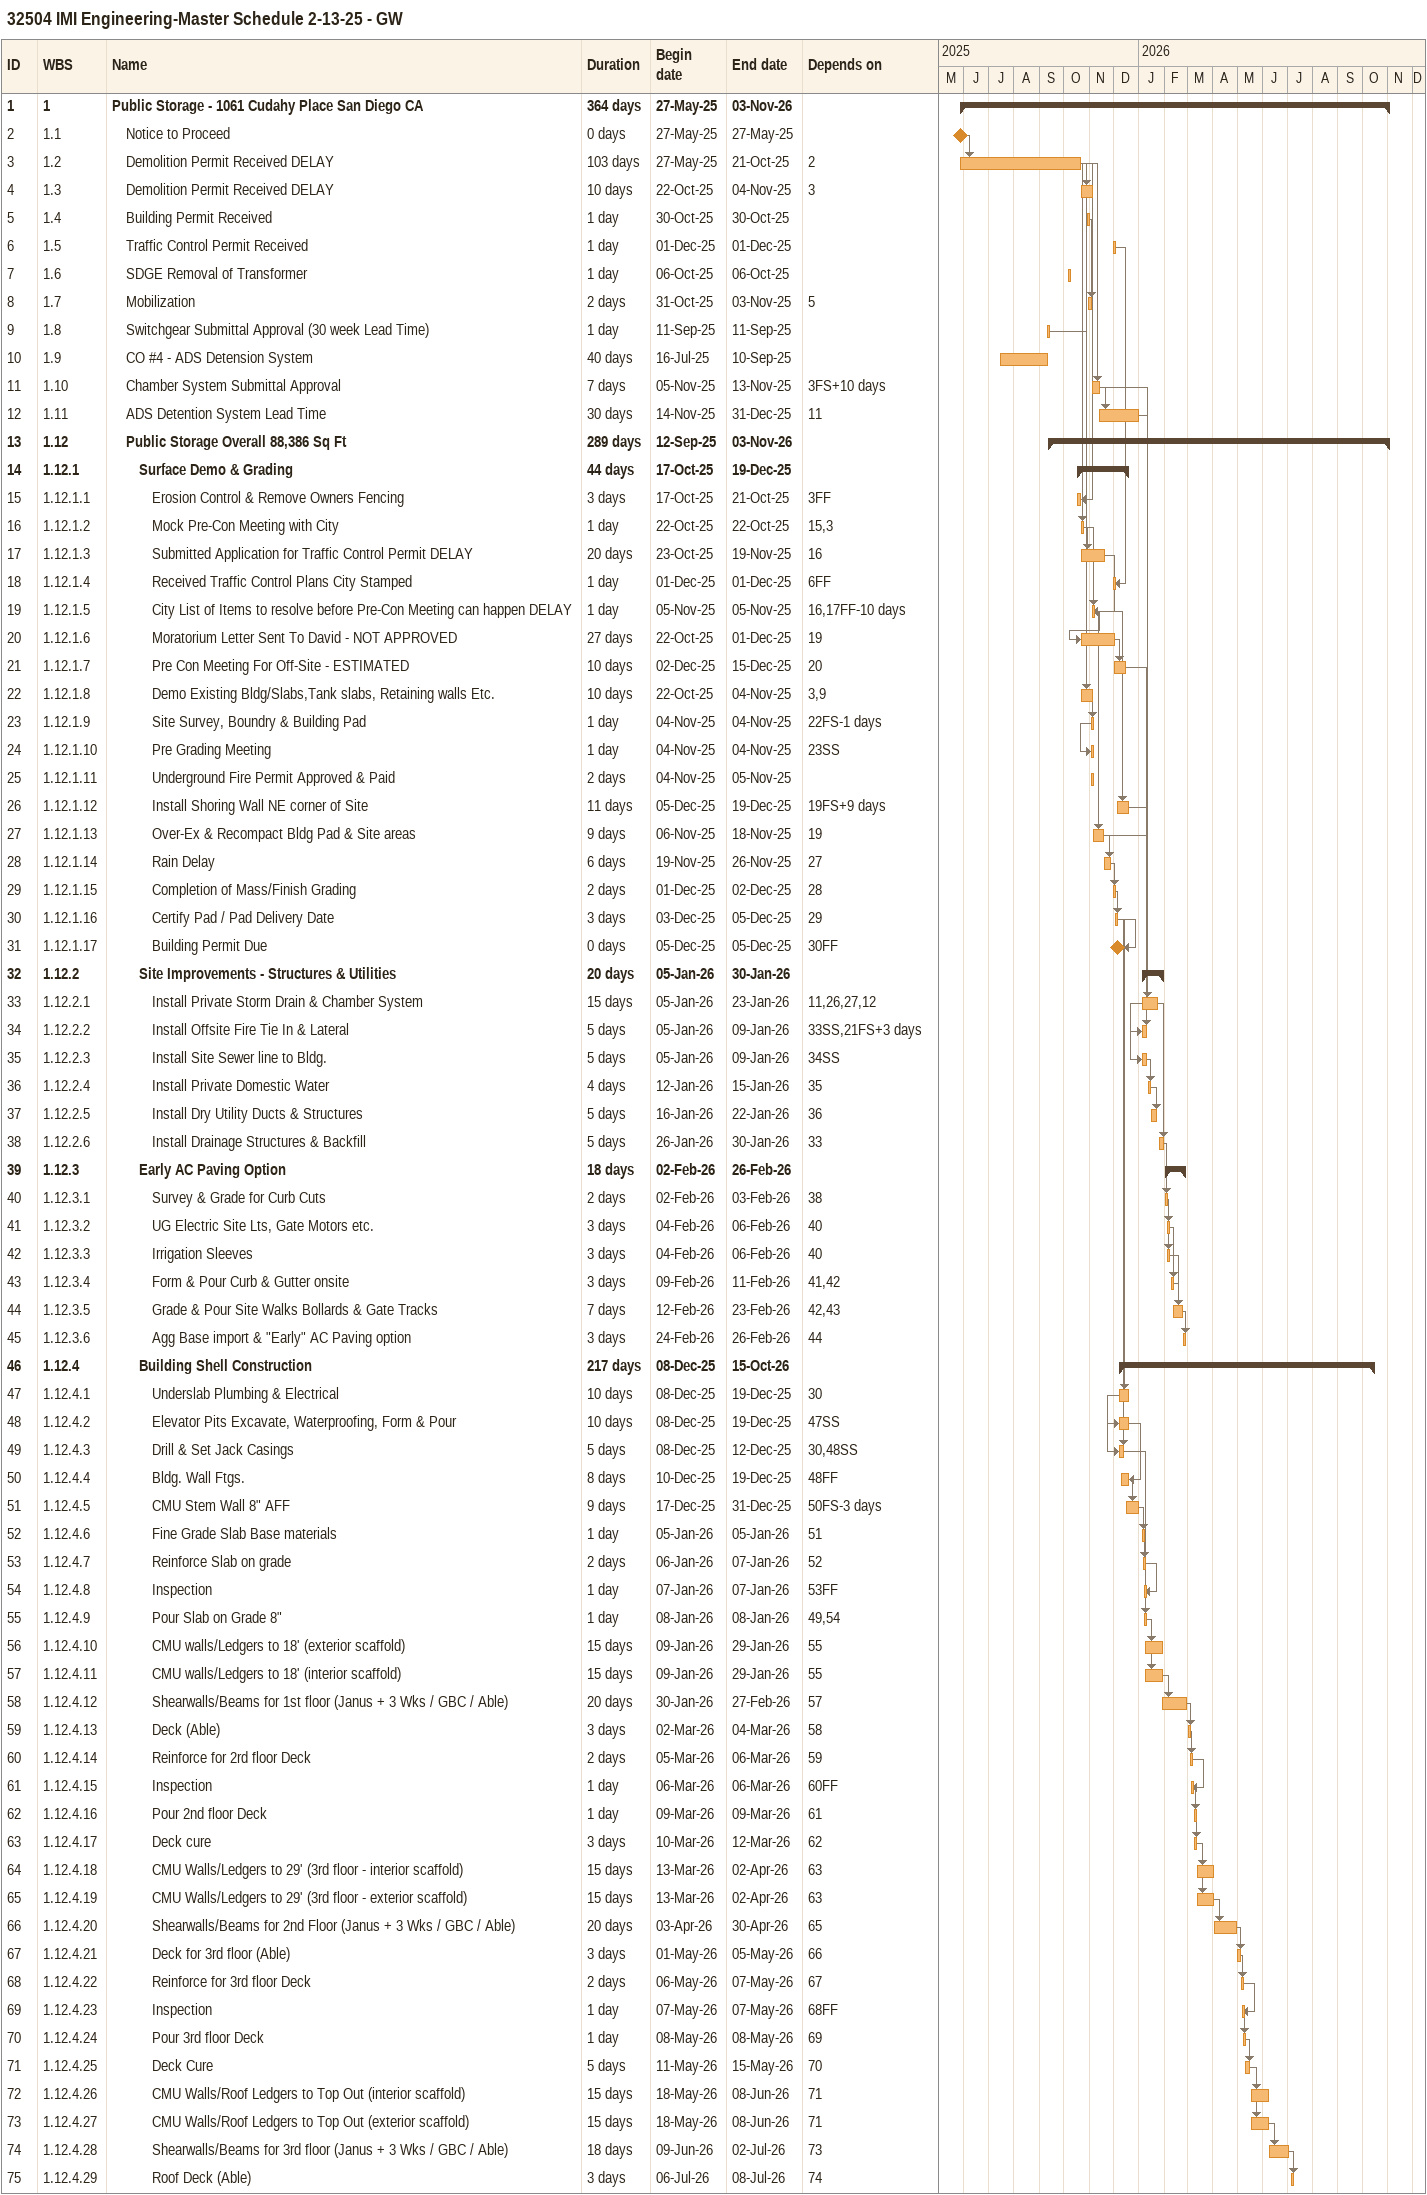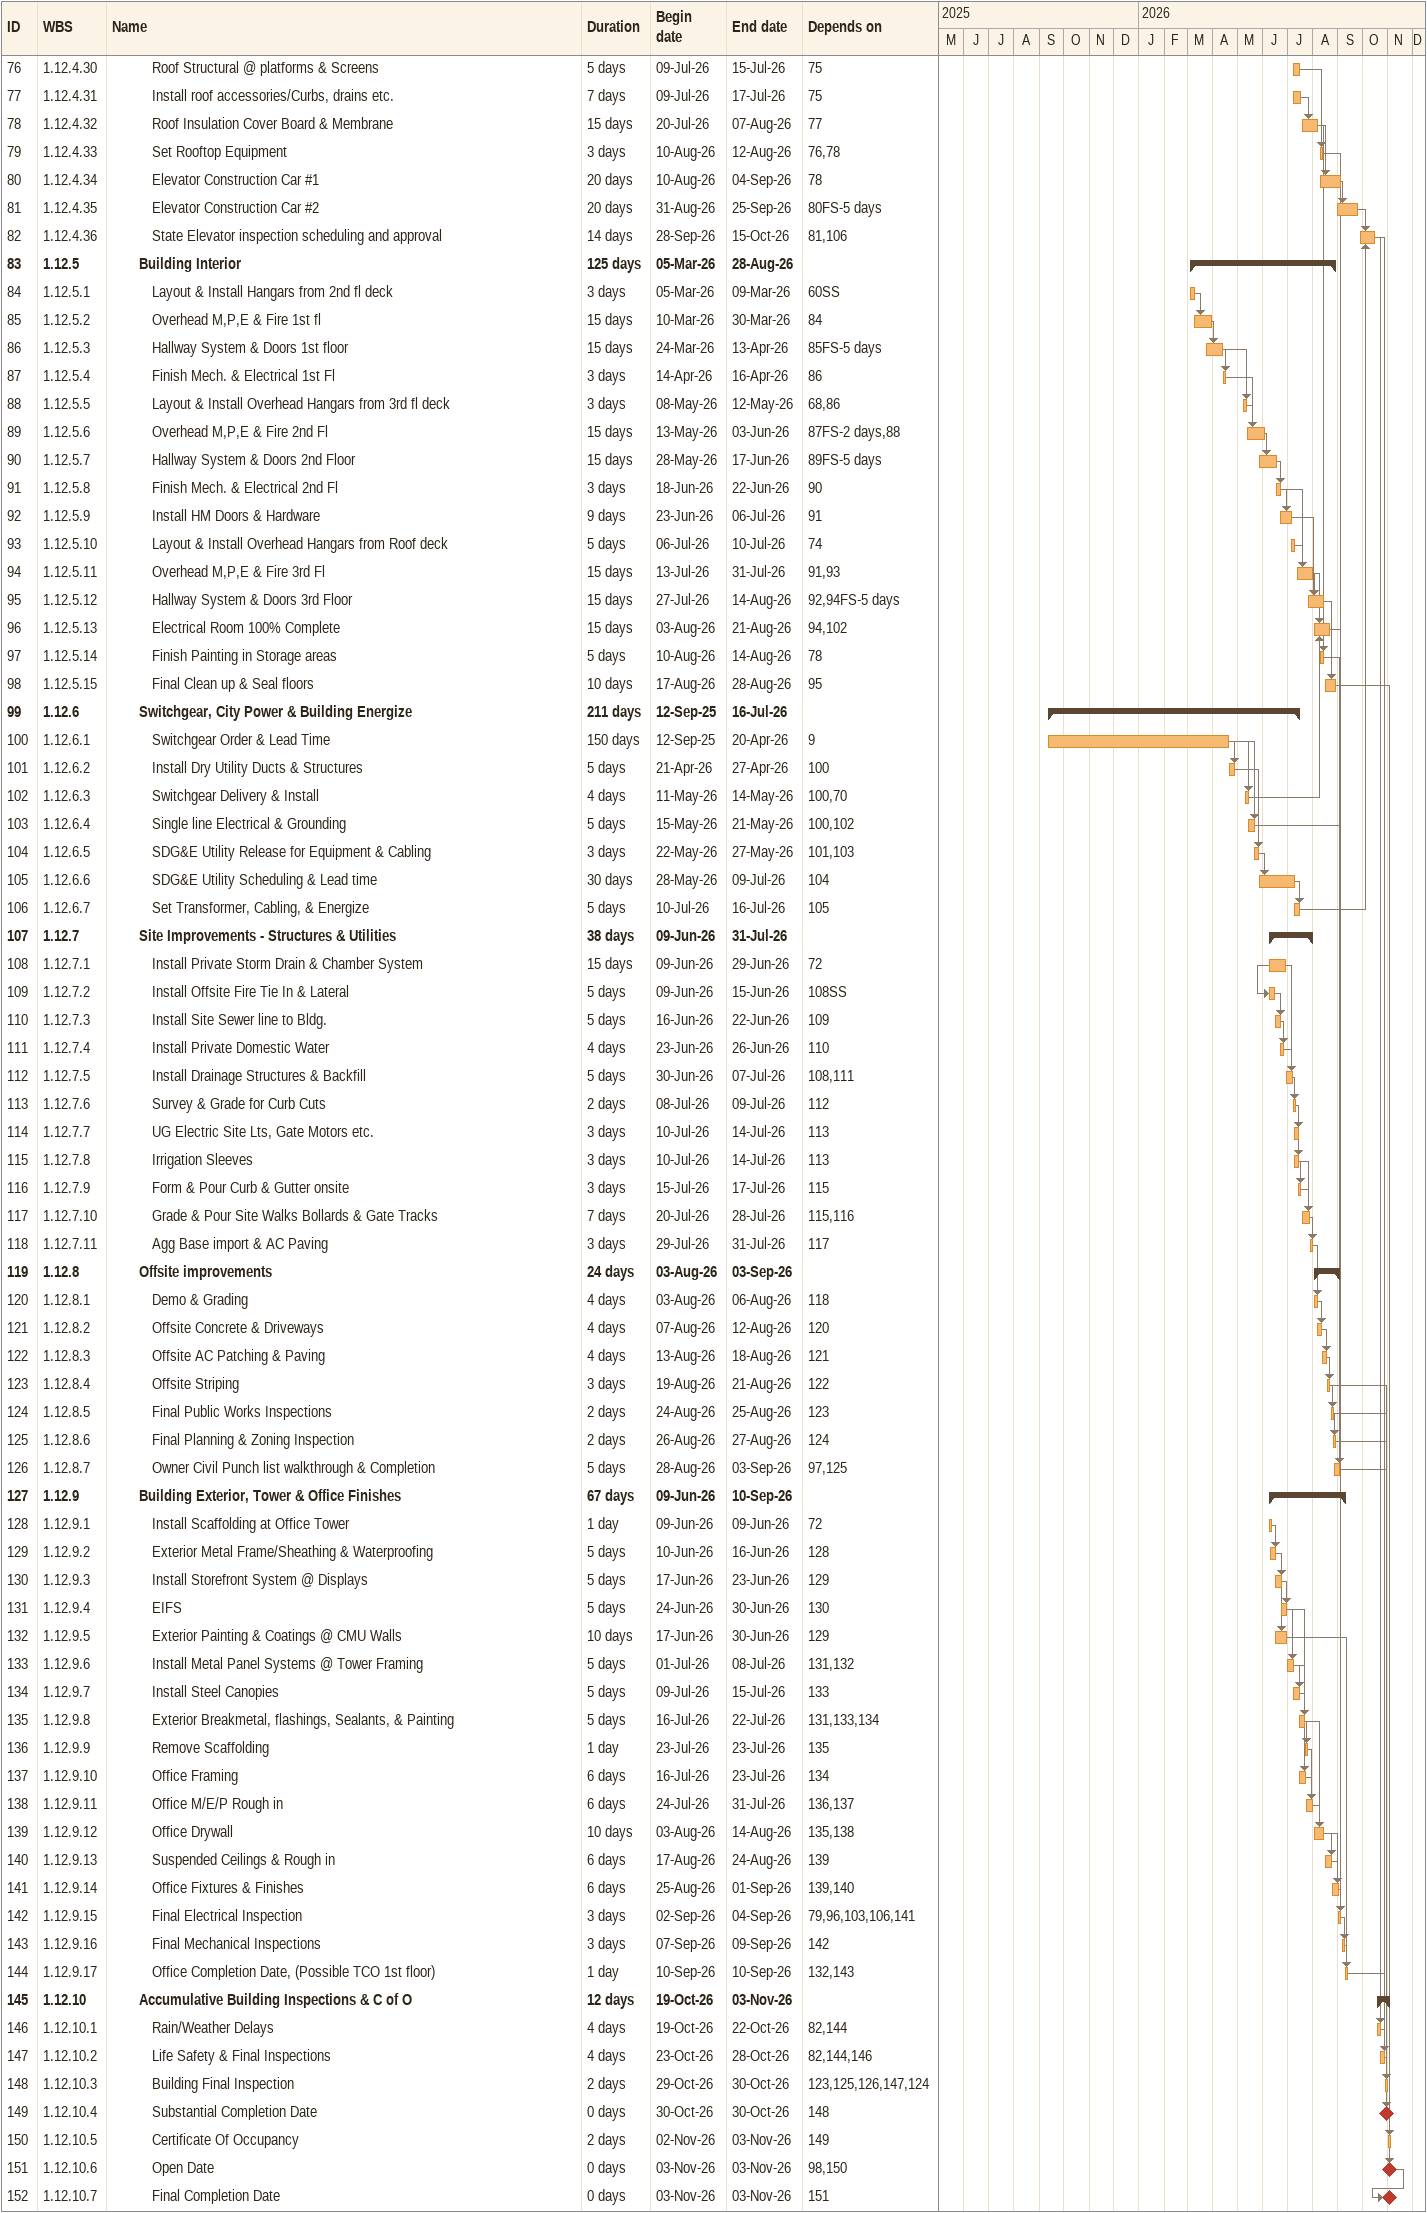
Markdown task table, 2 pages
32504 IMI Engineering-Master Schedule 2-13-25 - GW

| ID | WBS | Task | Duration | Start | Finish | Predecessors |
|---|---|---|---|---|---|---|
| 1 | 1 | **Public Storage - 1061 Cudahy Place San Diego CA** | 364d | 2025-05-27 | 2026-11-03 |  |
| 2 | 1.1 | Notice to Proceed | 0d | 2025-05-27 | 2025-05-27 |  |
| 3 | 1.2 | Demolition Permit Received DELAY | 103d | 2025-05-27 | 2025-10-21 | 2 |
| 4 | 1.3 | Demolition Permit Received DELAY | 10d | 2025-10-22 | 2025-11-04 | 3 |
| 5 | 1.4 | Building Permit Received | 1d | 2025-10-30 | 2025-10-30 |  |
| 6 | 1.5 | Traffic Control Permit Received | 1d | 2025-12-01 | 2025-12-01 |  |
| 7 | 1.6 | SDGE Removal of Transformer | 1d | 2025-10-06 | 2025-10-06 |  |
| 8 | 1.7 | Mobilization | 2d | 2025-10-31 | 2025-11-03 | 5 |
| 9 | 1.8 | Switchgear Submittal Approval (30 week Lead Time) | 1d | 2025-09-11 | 2025-09-11 |  |
| 10 | 1.9 | CO #4 - ADS Detension System | 40d | 2025-07-16 | 2025-09-10 |  |
| 11 | 1.10 | Chamber System Submittal Approval | 7d | 2025-11-05 | 2025-11-13 | 3FS+10d |
| 12 | 1.11 | ADS Detention System Lead Time | 30d | 2025-11-14 | 2025-12-31 | 11 |
| 13 | 1.12 | **Public Storage Overall 88,386 Sq Ft** | 289d | 2025-09-12 | 2026-11-03 |  |
| 14 | 1.12.1 | **Surface Demo & Grading** | 44d | 2025-10-17 | 2025-12-19 |  |
| 15 | 1.12.1.1 | Erosion Control & Remove Owners Fencing | 3d | 2025-10-17 | 2025-10-21 | 3FF |
| 16 | 1.12.1.2 | Mock Pre-Con Meeting with City | 1d | 2025-10-22 | 2025-10-22 | 15, 3 |
| 17 | 1.12.1.3 | Submitted Application for Traffic Control Permit DELAY | 20d | 2025-10-23 | 2025-11-19 | 16 |
| 18 | 1.12.1.4 | Received Traffic Control Plans City Stamped | 1d | 2025-12-01 | 2025-12-01 | 6FF |
| 19 | 1.12.1.5 | City List of Items to resolve before Pre-Con Meeting can happen DELAY | 1d | 2025-11-05 | 2025-11-05 | 16, 17FF-10d |
| 20 | 1.12.1.6 | Moratorium Letter Sent To David - NOT APPROVED | 27d | 2025-10-22 | 2025-12-01 | 19 |
| 21 | 1.12.1.7 | Pre Con Meeting For Off-Site - ESTIMATED | 10d | 2025-12-02 | 2025-12-15 | 20 |
| 22 | 1.12.1.8 | Demo Existing Bldg/Slabs,Tank slabs, Retaining walls Etc. | 10d | 2025-10-22 | 2025-11-04 | 3, 9 |
| 23 | 1.12.1.9 | Site Survey, Boundry & Building Pad | 1d | 2025-11-04 | 2025-11-04 | 22FS-1d |
| 24 | 1.12.1.10 | Pre Grading Meeting | 1d | 2025-11-04 | 2025-11-04 | 23SS |
| 25 | 1.12.1.11 | Underground Fire Permit Approved & Paid | 2d | 2025-11-04 | 2025-11-05 |  |
| 26 | 1.12.1.12 | Install Shoring Wall NE corner of Site | 11d | 2025-12-05 | 2025-12-19 | 19FS+9d |
| 27 | 1.12.1.13 | Over-Ex & Recompact Bldg Pad & Site areas | 9d | 2025-11-06 | 2025-11-18 | 19 |
| 28 | 1.12.1.14 | Rain Delay | 6d | 2025-11-19 | 2025-11-26 | 27 |
| 29 | 1.12.1.15 | Completion of Mass/Finish Grading | 2d | 2025-12-01 | 2025-12-02 | 28 |
| 30 | 1.12.1.16 | Certify Pad / Pad Delivery Date | 3d | 2025-12-03 | 2025-12-05 | 29 |
| 31 | 1.12.1.17 | Building Permit Due | 0d | 2025-12-05 | 2025-12-05 | 30FF |
| 32 | 1.12.2 | **Site Improvements - Structures & Utilities** | 20d | 2026-01-05 | 2026-01-30 |  |
| 33 | 1.12.2.1 | Install Private Storm Drain & Chamber System | 15d | 2026-01-05 | 2026-01-23 | 11, 26, 27, 12 |
| 34 | 1.12.2.2 | Install Offsite Fire Tie In & Lateral | 5d | 2026-01-05 | 2026-01-09 | 33SS, 21FS+3d |
| 35 | 1.12.2.3 | Install Site Sewer line to Bldg. | 5d | 2026-01-05 | 2026-01-09 | 34SS |
| 36 | 1.12.2.4 | Install Private Domestic Water | 4d | 2026-01-12 | 2026-01-15 | 35 |
| 37 | 1.12.2.5 | Install Dry Utility Ducts & Structures | 5d | 2026-01-16 | 2026-01-22 | 36 |
| 38 | 1.12.2.6 | Install Drainage Structures & Backfill | 5d | 2026-01-26 | 2026-01-30 | 33 |
| 39 | 1.12.3 | **Early AC Paving Option** | 18d | 2026-02-02 | 2026-02-26 |  |
| 40 | 1.12.3.1 | Survey & Grade for Curb Cuts | 2d | 2026-02-02 | 2026-02-03 | 38 |
| 41 | 1.12.3.2 | UG Electric Site Lts, Gate Motors etc. | 3d | 2026-02-04 | 2026-02-06 | 40 |
| 42 | 1.12.3.3 | Irrigation Sleeves | 3d | 2026-02-04 | 2026-02-06 | 40 |
| 43 | 1.12.3.4 | Form & Pour Curb & Gutter onsite | 3d | 2026-02-09 | 2026-02-11 | 41, 42 |
| 44 | 1.12.3.5 | Grade & Pour Site Walks Bollards & Gate Tracks | 7d | 2026-02-12 | 2026-02-23 | 42, 43 |
| 45 | 1.12.3.6 | Agg Base import & "Early" AC Paving option | 3d | 2026-02-24 | 2026-02-26 | 44 |
| 46 | 1.12.4 | **Building Shell Construction** | 217d | 2025-12-08 | 2026-10-15 |  |
| 47 | 1.12.4.1 | Underslab Plumbing & Electrical | 10d | 2025-12-08 | 2025-12-19 | 30 |
| 48 | 1.12.4.2 | Elevator Pits Excavate, Waterproofing, Form & Pour | 10d | 2025-12-08 | 2025-12-19 | 47SS |
| 49 | 1.12.4.3 | Drill & Set Jack Casings | 5d | 2025-12-08 | 2025-12-12 | 30, 48SS |
| 50 | 1.12.4.4 | Bldg. Wall Ftgs. | 8d | 2025-12-10 | 2025-12-19 | 48FF |
| 51 | 1.12.4.5 | CMU Stem Wall 8" AFF | 9d | 2025-12-17 | 2025-12-31 | 50FS-3d |
| 52 | 1.12.4.6 | Fine Grade Slab Base materials | 1d | 2026-01-05 | 2026-01-05 | 51 |
| 53 | 1.12.4.7 | Reinforce Slab on grade | 2d | 2026-01-06 | 2026-01-07 | 52 |
| 54 | 1.12.4.8 | Inspection | 1d | 2026-01-07 | 2026-01-07 | 53FF |
| 55 | 1.12.4.9 | Pour Slab on Grade 8" | 1d | 2026-01-08 | 2026-01-08 | 49, 54 |
| 56 | 1.12.4.10 | CMU walls/Ledgers to 18' (exterior scaffold) | 15d | 2026-01-09 | 2026-01-29 | 55 |
| 57 | 1.12.4.11 | CMU walls/Ledgers to 18' (interior scaffold) | 15d | 2026-01-09 | 2026-01-29 | 55 |
| 58 | 1.12.4.12 | Shearwalls/Beams for 1st floor (Janus + 3 Wks / GBC / Able) | 20d | 2026-01-30 | 2026-02-27 | 57 |
| 59 | 1.12.4.13 | Deck (Able) | 3d | 2026-03-02 | 2026-03-04 | 58 |
| 60 | 1.12.4.14 | Reinforce for 2rd floor Deck | 2d | 2026-03-05 | 2026-03-06 | 59 |
| 61 | 1.12.4.15 | Inspection | 1d | 2026-03-06 | 2026-03-06 | 60FF |
| 62 | 1.12.4.16 | Pour 2nd floor Deck | 1d | 2026-03-09 | 2026-03-09 | 61 |
| 63 | 1.12.4.17 | Deck cure | 3d | 2026-03-10 | 2026-03-12 | 62 |
| 64 | 1.12.4.18 | CMU Walls/Ledgers to 29' (3rd floor - interior scaffold) | 15d | 2026-03-13 | 2026-04-02 | 63 |
| 65 | 1.12.4.19 | CMU Walls/Ledgers to 29' (3rd floor - exterior scaffold) | 15d | 2026-03-13 | 2026-04-02 | 63 |
| 66 | 1.12.4.20 | Shearwalls/Beams for 2nd Floor (Janus + 3 Wks / GBC / Able) | 20d | 2026-04-03 | 2026-04-30 | 65 |
| 67 | 1.12.4.21 | Deck for 3rd floor (Able) | 3d | 2026-05-01 | 2026-05-05 | 66 |
| 68 | 1.12.4.22 | Reinforce for 3rd floor Deck | 2d | 2026-05-06 | 2026-05-07 | 67 |
| 69 | 1.12.4.23 | Inspection | 1d | 2026-05-07 | 2026-05-07 | 68FF |
| 70 | 1.12.4.24 | Pour 3rd floor Deck | 1d | 2026-05-08 | 2026-05-08 | 69 |
| 71 | 1.12.4.25 | Deck Cure | 5d | 2026-05-11 | 2026-05-15 | 70 |
| 72 | 1.12.4.26 | CMU Walls/Roof Ledgers to Top Out (interior scaffold) | 15d | 2026-05-18 | 2026-06-08 | 71 |
| 73 | 1.12.4.27 | CMU Walls/Roof Ledgers to Top Out (exterior scaffold) | 15d | 2026-05-18 | 2026-06-08 | 71 |
| 74 | 1.12.4.28 | Shearwalls/Beams for 3rd floor (Janus + 3 Wks / GBC / Able) | 18d | 2026-06-09 | 2026-07-02 | 73 |
| 75 | 1.12.4.29 | Roof Deck (Able) | 3d | 2026-07-06 | 2026-07-08 | 74 |
| 76 | 1.12.4.30 | Roof Structural @ platforms & Screens | 5d | 2026-07-09 | 2026-07-15 | 75 |
| 77 | 1.12.4.31 | Install roof accessories/Curbs, drains etc. | 7d | 2026-07-09 | 2026-07-17 | 75 |
| 78 | 1.12.4.32 | Roof Insulation Cover Board & Membrane | 15d | 2026-07-20 | 2026-08-07 | 77 |
| 79 | 1.12.4.33 | Set Rooftop Equipment | 3d | 2026-08-10 | 2026-08-12 | 76, 78 |
| 80 | 1.12.4.34 | Elevator Construction Car #1 | 20d | 2026-08-10 | 2026-09-04 | 78 |
| 81 | 1.12.4.35 | Elevator Construction Car #2 | 20d | 2026-08-31 | 2026-09-25 | 80FS-5d |
| 82 | 1.12.4.36 | State Elevator inspection scheduling and approval | 14d | 2026-09-28 | 2026-10-15 | 81, 106 |
| 83 | 1.12.5 | **Building Interior** | 125d | 2026-03-05 | 2026-08-28 |  |
| 84 | 1.12.5.1 | Layout & Install Hangars from 2nd fl deck | 3d | 2026-03-05 | 2026-03-09 | 60SS |
| 85 | 1.12.5.2 | Overhead M,P,E & Fire 1st fl | 15d | 2026-03-10 | 2026-03-30 | 84 |
| 86 | 1.12.5.3 | Hallway System & Doors 1st floor | 15d | 2026-03-24 | 2026-04-13 | 85FS-5d |
| 87 | 1.12.5.4 | Finish Mech. & Electrical 1st Fl | 3d | 2026-04-14 | 2026-04-16 | 86 |
| 88 | 1.12.5.5 | Layout & Install Overhead Hangars from 3rd fl deck | 3d | 2026-05-08 | 2026-05-12 | 68, 86 |
| 89 | 1.12.5.6 | Overhead M,P,E & Fire 2nd Fl | 15d | 2026-05-13 | 2026-06-03 | 87FS-2d, 88 |
| 90 | 1.12.5.7 | Hallway System & Doors 2nd Floor | 15d | 2026-05-28 | 2026-06-17 | 89FS-5d |
| 91 | 1.12.5.8 | Finish Mech. & Electrical 2nd Fl | 3d | 2026-06-18 | 2026-06-22 | 90 |
| 92 | 1.12.5.9 | Install HM Doors & Hardware | 9d | 2026-06-23 | 2026-07-06 | 91 |
| 93 | 1.12.5.10 | Layout & Install Overhead Hangars from Roof deck | 5d | 2026-07-06 | 2026-07-10 | 74 |
| 94 | 1.12.5.11 | Overhead M,P,E & Fire 3rd Fl | 15d | 2026-07-13 | 2026-07-31 | 91, 93 |
| 95 | 1.12.5.12 | Hallway System & Doors 3rd Floor | 15d | 2026-07-27 | 2026-08-14 | 92, 94FS-5d |
| 96 | 1.12.5.13 | Electrical Room 100% Complete | 15d | 2026-08-03 | 2026-08-21 | 94, 102 |
| 97 | 1.12.5.14 | Finish Painting in Storage areas | 5d | 2026-08-10 | 2026-08-14 | 78 |
| 98 | 1.12.5.15 | Final Clean up & Seal floors | 10d | 2026-08-17 | 2026-08-28 | 95 |
| 99 | 1.12.6 | **Switchgear, City Power & Building Energize** | 211d | 2025-09-12 | 2026-07-16 |  |
| 100 | 1.12.6.1 | Switchgear Order & Lead Time | 150d | 2025-09-12 | 2026-04-20 | 9 |
| 101 | 1.12.6.2 | Install Dry Utility Ducts & Structures | 5d | 2026-04-21 | 2026-04-27 | 100 |
| 102 | 1.12.6.3 | Switchgear Delivery & Install | 4d | 2026-05-11 | 2026-05-14 | 100, 70 |
| 103 | 1.12.6.4 | Single line Electrical & Grounding | 5d | 2026-05-15 | 2026-05-21 | 100, 102 |
| 104 | 1.12.6.5 | SDG&E Utility Release for Equipment & Cabling | 3d | 2026-05-22 | 2026-05-27 | 101, 103 |
| 105 | 1.12.6.6 | SDG&E Utility Scheduling & Lead time | 30d | 2026-05-28 | 2026-07-09 | 104 |
| 106 | 1.12.6.7 | Set Transformer, Cabling, & Energize | 5d | 2026-07-10 | 2026-07-16 | 105 |
| 107 | 1.12.7 | **Site Improvements - Structures & Utilities** | 38d | 2026-06-09 | 2026-07-31 |  |
| 108 | 1.12.7.1 | Install Private Storm Drain & Chamber System | 15d | 2026-06-09 | 2026-06-29 | 72 |
| 109 | 1.12.7.2 | Install Offsite Fire Tie In & Lateral | 5d | 2026-06-09 | 2026-06-15 | 108SS |
| 110 | 1.12.7.3 | Install Site Sewer line to Bldg. | 5d | 2026-06-16 | 2026-06-22 | 109 |
| 111 | 1.12.7.4 | Install Private Domestic Water | 4d | 2026-06-23 | 2026-06-26 | 110 |
| 112 | 1.12.7.5 | Install Drainage Structures & Backfill | 5d | 2026-06-30 | 2026-07-07 | 108, 111 |
| 113 | 1.12.7.6 | Survey & Grade for Curb Cuts | 2d | 2026-07-08 | 2026-07-09 | 112 |
| 114 | 1.12.7.7 | UG Electric Site Lts, Gate Motors etc. | 3d | 2026-07-10 | 2026-07-14 | 113 |
| 115 | 1.12.7.8 | Irrigation Sleeves | 3d | 2026-07-10 | 2026-07-14 | 113 |
| 116 | 1.12.7.9 | Form & Pour Curb & Gutter onsite | 3d | 2026-07-15 | 2026-07-17 | 115 |
| 117 | 1.12.7.10 | Grade & Pour Site Walks Bollards & Gate Tracks | 7d | 2026-07-20 | 2026-07-28 | 115, 116 |
| 118 | 1.12.7.11 | Agg Base import & AC Paving | 3d | 2026-07-29 | 2026-07-31 | 117 |
| 119 | 1.12.8 | **Offsite improvements** | 24d | 2026-08-03 | 2026-09-03 |  |
| 120 | 1.12.8.1 | Demo & Grading | 4d | 2026-08-03 | 2026-08-06 | 118 |
| 121 | 1.12.8.2 | Offsite Concrete & Driveways | 4d | 2026-08-07 | 2026-08-12 | 120 |
| 122 | 1.12.8.3 | Offsite AC Patching & Paving | 4d | 2026-08-13 | 2026-08-18 | 121 |
| 123 | 1.12.8.4 | Offsite Striping | 3d | 2026-08-19 | 2026-08-21 | 122 |
| 124 | 1.12.8.5 | Final Public Works Inspections | 2d | 2026-08-24 | 2026-08-25 | 123 |
| 125 | 1.12.8.6 | Final Planning & Zoning Inspection | 2d | 2026-08-26 | 2026-08-27 | 124 |
| 126 | 1.12.8.7 | Owner Civil Punch list walkthrough & Completion | 5d | 2026-08-28 | 2026-09-03 | 97, 125 |
| 127 | 1.12.9 | **Building Exterior, Tower & Office Finishes** | 67d | 2026-06-09 | 2026-09-10 |  |
| 128 | 1.12.9.1 | Install Scaffolding at Office Tower | 1d | 2026-06-09 | 2026-06-09 | 72 |
| 129 | 1.12.9.2 | Exterior Metal Frame/Sheathing & Waterproofing | 5d | 2026-06-10 | 2026-06-16 | 128 |
| 130 | 1.12.9.3 | Install Storefront System @ Displays | 5d | 2026-06-17 | 2026-06-23 | 129 |
| 131 | 1.12.9.4 | EIFS | 5d | 2026-06-24 | 2026-06-30 | 130 |
| 132 | 1.12.9.5 | Exterior Painting & Coatings @ CMU Walls | 10d | 2026-06-17 | 2026-06-30 | 129 |
| 133 | 1.12.9.6 | Install Metal Panel Systems @ Tower Framing | 5d | 2026-07-01 | 2026-07-08 | 131, 132 |
| 134 | 1.12.9.7 | Install Steel Canopies | 5d | 2026-07-09 | 2026-07-15 | 133 |
| 135 | 1.12.9.8 | Exterior Breakmetal, flashings, Sealants, & Painting | 5d | 2026-07-16 | 2026-07-22 | 131, 133, 134 |
| 136 | 1.12.9.9 | Remove Scaffolding | 1d | 2026-07-23 | 2026-07-23 | 135 |
| 137 | 1.12.9.10 | Office Framing | 6d | 2026-07-16 | 2026-07-23 | 134 |
| 138 | 1.12.9.11 | Office M/E/P Rough in | 6d | 2026-07-24 | 2026-07-31 | 136, 137 |
| 139 | 1.12.9.12 | Office Drywall | 10d | 2026-08-03 | 2026-08-14 | 135, 138 |
| 140 | 1.12.9.13 | Suspended Ceilings & Rough in | 6d | 2026-08-17 | 2026-08-24 | 139 |
| 141 | 1.12.9.14 | Office Fixtures & Finishes | 6d | 2026-08-25 | 2026-09-01 | 139, 140 |
| 142 | 1.12.9.15 | Final Electrical Inspection | 3d | 2026-09-02 | 2026-09-04 | 79, 96, 103, 106, 141 |
| 143 | 1.12.9.16 | Final Mechanical Inspections | 3d | 2026-09-07 | 2026-09-09 | 142 |
| 144 | 1.12.9.17 | Office Completion Date, (Possible TCO 1st floor) | 1d | 2026-09-10 | 2026-09-10 | 132, 143 |
| 145 | 1.12.10 | **Accumulative Building Inspections & C of O** | 12d | 2026-10-19 | 2026-11-03 |  |
| 146 | 1.12.10.1 | Rain/Weather Delays | 4d | 2026-10-19 | 2026-10-22 | 82, 144 |
| 147 | 1.12.10.2 | Life Safety & Final Inspections | 4d | 2026-10-23 | 2026-10-28 | 82, 144, 146 |
| 148 | 1.12.10.3 | Building Final Inspection | 2d | 2026-10-29 | 2026-10-30 | 123, 125, 126, 147, 124 |
| 149 | 1.12.10.4 | Substantial Completion Date | 0d | 2026-10-30 | 2026-10-30 | 148 |
| 150 | 1.12.10.5 | Certificate Of Occupancy | 2d | 2026-11-02 | 2026-11-03 | 149 |
| 151 | 1.12.10.6 | Open Date | 0d | 2026-11-03 | 2026-11-03 | 98, 150 |
| 152 | 1.12.10.7 | Final Completion Date | 0d | 2026-11-03 | 2026-11-03 | 151 |
